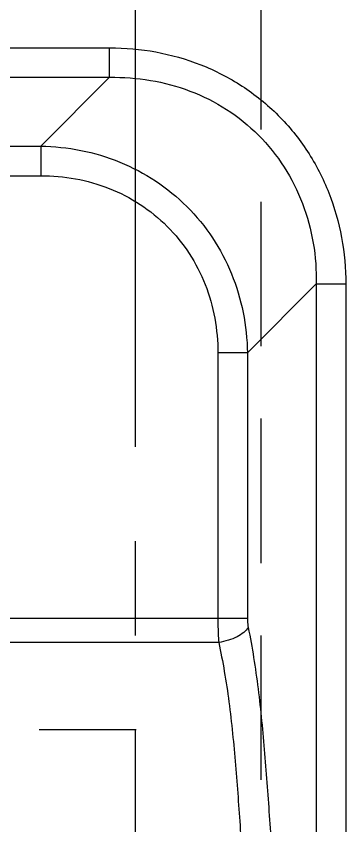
# Model space of a CAD drawing. Header units: millimetres. Extents: x 23075 to 24509, y -21593 to -20579.
# Drawn here: x 24303.29 to 24313.78, y -20909.95 to -20884.18 of the extents above; entities that cross this region are included whole.
import ezdxf

# ---------------------------------------------------------------- set-up
doc = ezdxf.new("R2010")
doc.units = ezdxf.units.MM
doc.header["$LTSCALE"] = 8
doc.linetypes.add('CENTER', pattern=[2, 1.25, -0.25, 0.25, -0.25])
doc.linetypes.add('HIDDEN', pattern=[0.375, 0.25, -0.125])
for name, color, linetype in [('Cav-cor', 30, 'Continuous'), ('CL', 1, 'Continuous'), ('WT', 4, 'Continuous')]:
    doc.layers.add(name, color=color, linetype=linetype)

msp = doc.modelspace()

# ---------------------------------------------------------------- linework, layer by layer
at = {"layer": 'Cav-cor', "color": 241}
for p, q in [((24297.101, -20885.185), (24306.259, -20885.185)), ((24306.259, -20886.125), (24306.259, -20885.185)), ((24297.1, -20886.125), (24306.259, -20886.125)), ((24304.068, -20888.316), (24306.259, -20886.125)), ((24297.405, -20888.316), (24304.068, -20888.316)), ((24304.068, -20888.316), (24304.068, -20889.256)), ((24297.405, -20889.256), (24304.068, -20889.256)), ((24310.645, -20894.894), (24312.837, -20892.702)), ((24312.837, -20892.702), (24313.776, -20892.702)), ((24312.837, -20892.702), (24312.837, -20924.128)), ((24313.776, -20892.702), (24313.776, -20924.128)), ((24310.645, -20894.894), (24309.706, -20894.894)), ((24309.706, -20894.894), (24309.706, -20903.347)), ((24310.645, -20894.894), (24310.645, -20903.347)), ((24310.645, -20903.347), (24301.379, -20903.347)), ((24309.732, -20904.11), (24302.332, -20904.11))]:
    msp.add_line(p, q, dxfattribs=at)
for points, knots in [([(24306.259, -20885.185), (24306.753, -20885.185), (24307.743, -20885.272), (24309.176, -20885.679), (24310.503, -20886.36), (24311.662, -20887.299), (24312.601, -20888.458), (24313.282, -20889.785), (24313.689, -20891.219), (24313.776, -20892.209), (24313.776, -20892.702)], [0, 0, 0, 0, 0.125028, 0.250031, 0.375021, 0.5, 0.624979, 0.749969, 0.874972, 1, 1, 1, 1]), ([(24306.259, -20886.125), (24306.693, -20886.118), (24307.565, -20886.182), (24308.832, -20886.521), (24310.006, -20887.108), (24311.03, -20887.931), (24311.853, -20888.955), (24312.441, -20890.129), (24312.78, -20891.396), (24312.843, -20892.268), (24312.837, -20892.702)], [0, 0, 0, 0, 0.124991, 0.249986, 0.374992, 0.5, 0.625008, 0.750014, 0.875009, 1, 1, 1, 1]), ([(24304.068, -20888.316), (24304.497, -20888.322), (24305.357, -20888.412), (24306.599, -20888.784), (24307.746, -20889.389), (24308.752, -20890.209), (24309.572, -20891.215), (24310.177, -20892.363), (24310.549, -20893.604), (24310.639, -20894.464), (24310.645, -20894.894)], [0, 0, 0, 0, 0.124973, 0.249963, 0.374977, 0.5, 0.625023, 0.750037, 0.875027, 1, 1, 1, 1]), ([(24304.068, -20889.256), (24304.438, -20889.256), (24305.18, -20889.321), (24306.256, -20889.626), (24307.25, -20890.137), (24308.12, -20890.841), (24308.824, -20891.711), (24309.335, -20892.706), (24309.64, -20893.781), (24309.706, -20894.523), (24309.706, -20894.894)], [0, 0, 0, 0, 0.125028, 0.25003, 0.37502, 0.5, 0.62498, 0.74997, 0.874972, 1, 1, 1, 1]), ([(24309.706, -20903.347), (24309.706, -20903.413), (24309.708, -20903.668), (24309.718, -20903.923), (24309.732, -20904.11)], [0, 0, 0, 0, 0.259767, 1, 1, 1, 1]), ([(24310.645, -20903.347), (24310.645, -20903.372), (24310.648, -20903.469), (24310.658, -20903.566), (24310.672, -20903.636)], [0, 0, 0, 0, 0.259737, 1, 1, 1, 1]), ([(24310.672, -20903.636), (24310.636, -20903.696), (24310.525, -20903.81), (24310.307, -20903.943), (24310.035, -20904.049), (24309.836, -20904.095), (24309.732, -20904.111)], [0, 0, 0, 0, 0.192727, 0.432843, 0.708443, 1, 1, 1, 1]), ([(24310.672, -20903.636), (24310.734, -20903.954), (24310.851, -20904.601), (24310.992, -20905.593), (24311.103, -20906.613), (24311.226, -20908.004), (24311.355, -20909.76), (24311.479, -20911.881), (24311.583, -20914.013), (24311.699, -20916.87), (24311.743, -20919.018), (24311.743, -20920.453)], [0, 0, 0, 0, 0.057473, 0.11699, 0.178103, 0.240117, 0.365272, 0.491346, 0.61794, 0.74492, 1, 1, 1, 1]), ([(24309.732, -20904.111), (24309.798, -20904.418), (24309.919, -20905.047), (24310.116, -20906.346), (24310.273, -20908.023), (24310.424, -20910.064), (24310.545, -20912.125), (24310.646, -20914.196), (24310.717, -20915.928), (24310.76, -20917.317), (24310.791, -20918.709), (24310.8, -20919.755), (24310.803, -20920.453)], [0, 0, 0, 0, 0.057499, 0.117133, 0.240408, 0.365562, 0.491602, 0.618138, 0.745054, 0.808667, 0.872382, 1, 1, 1, 1])]:
    msp.add_open_spline(points, degree=3, knots=knots, dxfattribs=at)
at = {"layer": 'CL', "color": 6, "linetype": 'CENTER'}
msp.add_line((24256.018, -20906.885), (24307.104, -20906.885), dxfattribs=at)
at = {"layer": 'WT', "color": 125, "linetype": 'CENTER', "ltscale": 1.5}
msp.add_line((24307.076, -20666.885), (24307.076, -21066.885), dxfattribs=at)
at = {"layer": 'WT', "color": 125, "linetype": 'HIDDEN', "ltscale": 2.3}
msp.add_line((24311.076, -20696.885), (24311.076, -21036.885), dxfattribs=at)

doc.saveas('drawing.dxf')
